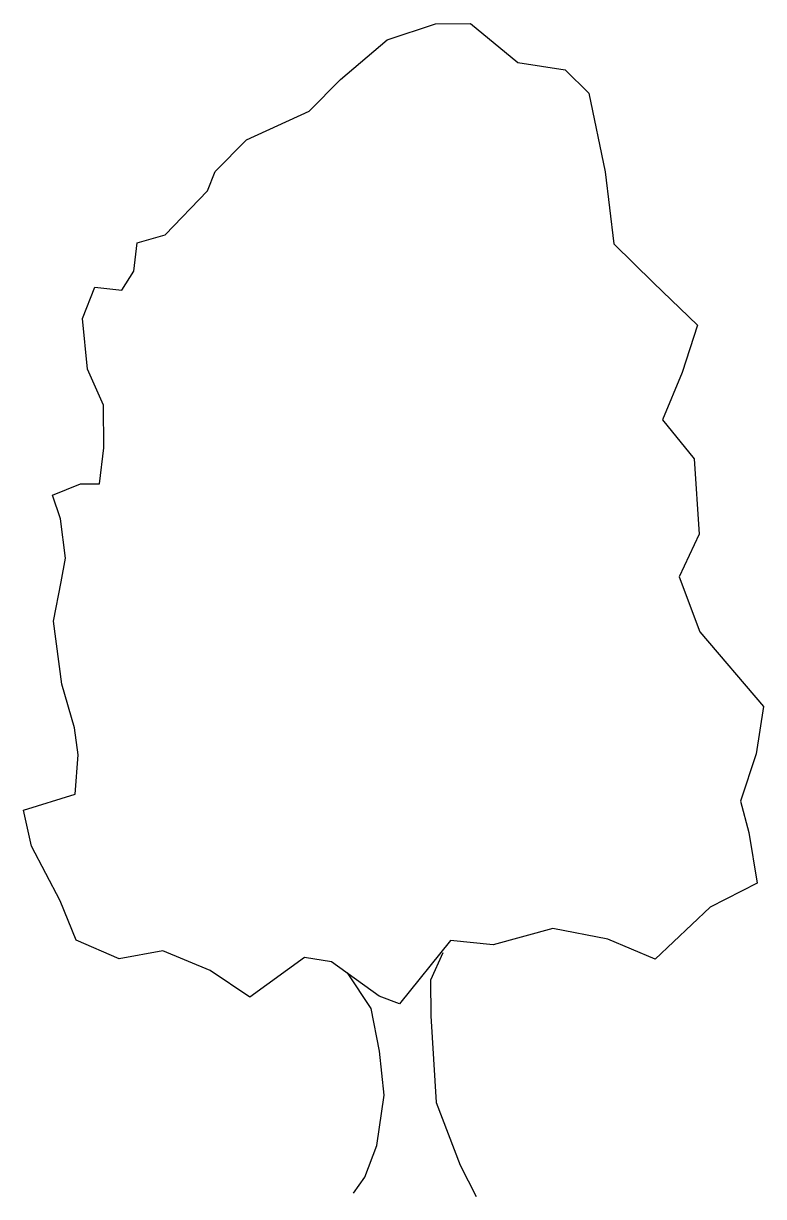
# Model space of a CAD drawing. Extents: x 25.5 to 29.14, y 50.45 to 56.22.
import ezdxf

# ---------------------------------------------------------------- set-up
doc = ezdxf.new("R2010")
doc.units = 0
doc.layers.get('0').update_dxf_attribs({"linetype": 'CONTINUOUS'})

msp = doc.modelspace()

# ---------------------------------------------------------------- linework, layer by layer
at = {"color": 0}
for p, q in [((27.2878, 56.1443), (27.5248, 56.2235)), ((27.5248, 56.2235), (27.6962, 56.2248)), ((27.6962, 56.2248), (27.9298, 56.0332)), ((27.0572, 55.949), (27.2878, 56.1443)), ((27.9298, 56.0332), (28.1623, 55.9963)), ((28.1623, 55.9963), (28.2792, 55.8812)), ((26.9036, 55.793), (27.0572, 55.949)), ((28.2792, 55.8812), (28.3596, 55.4949)), ((26.5952, 55.6524), (26.9036, 55.793)), ((26.4416, 55.4965), (26.5952, 55.6524)), ((26.4037, 55.4022), (26.4416, 55.4965)), ((28.3596, 55.4949), (28.4011, 55.1415)), ((26.1953, 55.185), (26.4037, 55.4022)), ((26.0575, 55.1452), (26.1953, 55.185)), ((26.042, 55.0069), (26.0575, 55.1452)), ((28.4011, 55.1415), (28.5961, 54.9495)), ((25.9819, 54.9125), (26.042, 55.0069)), ((28.5961, 54.9495), (28.8133, 54.7412)), ((25.7895, 54.7728), (25.8491, 54.928)), ((25.8491, 54.928), (25.9819, 54.9125)), ((25.8136, 54.5242), (25.7895, 54.7728)), ((28.8133, 54.7412), (28.7377, 54.5084)), ((25.8924, 54.348), (25.8136, 54.5242)), ((28.7377, 54.5084), (28.64, 54.2755)), ((25.894, 54.138), (25.8924, 54.348)), ((28.64, 54.2755), (28.7963, 54.0833)), ((25.8733, 53.9609), (25.894, 54.138)), ((28.7963, 54.0833), (28.8213, 53.7132)), ((25.6416, 53.9038), (25.7793, 53.9602)), ((25.7793, 53.9602), (25.8733, 53.9609)), ((25.6812, 53.7881), (25.6416, 53.9038)), ((25.7048, 53.5948), (25.6812, 53.7881)), ((28.8213, 53.7132), (28.7235, 53.5023)), ((25.6836, 53.4785), (25.7048, 53.5948)), ((28.7235, 53.5023), (28.8251, 53.2323)), ((25.6464, 53.2848), (25.6836, 53.4785)), ((25.6875, 52.9756), (25.6464, 53.2848)), ((28.8251, 53.2323), (29.1375, 52.8644)), ((25.75, 52.7605), (25.6875, 52.9756)), ((29.1375, 52.8644), (29.1006, 52.632)), ((25.7676, 52.628), (25.75, 52.7605)), ((25.7526, 52.4344), (25.7676, 52.628)), ((29.1006, 52.632), (29.0251, 52.3992)), ((25.4989, 52.355), (25.7526, 52.4344)), ((29.0251, 52.3992), (29.065, 52.2448)), ((25.539, 52.1785), (25.4989, 52.355)), ((29.065, 52.2448), (29.1056, 51.9964)), ((25.6793, 51.9087), (25.539, 52.1785)), ((29.1056, 51.9964), (28.8744, 51.8785)), ((25.7582, 51.7159), (25.6793, 51.9087)), ((28.8744, 51.8785), (28.6055, 51.6221)), ((28.1014, 51.7729), (27.809, 51.6933)), ((28.3726, 51.7198), (28.1014, 51.7729)), ((25.969, 51.6236), (25.7582, 51.7159)), ((27.5988, 51.7137), (27.347, 51.4022)), ((27.809, 51.6933), (27.5988, 51.7137)), ((28.6055, 51.6221), (28.3726, 51.7198)), ((26.1842, 51.6639), (25.969, 51.6236)), ((26.4171, 51.5663), (26.1842, 51.6639)), ((27.5606, 51.6526), (27.5009, 51.5195)), ((26.8809, 51.6307), (26.6116, 51.4351)), ((27.0137, 51.6096), (26.8809, 51.6307)), ((27.2472, 51.4401), (27.0137, 51.6096)), ((26.6116, 51.4351), (26.4171, 51.5663)), ((27.209, 51.379), (27.0916, 51.555)), ((27.5009, 51.5195), (27.5022, 51.3426)), ((27.347, 51.4022), (27.2472, 51.4401)), ((27.2493, 51.1693), (27.209, 51.379)), ((27.5022, 51.3426), (27.5277, 50.9172)), ((27.2731, 50.9539), (27.2493, 51.1693)), ((27.2364, 50.7049), (27.2731, 50.9539)), ((27.5277, 50.9172), (27.6462, 50.6086)), ((27.1768, 50.5497), (27.2364, 50.7049)), ((27.6462, 50.6086), (27.7248, 50.4545)), ((27.1221, 50.4718), (27.1768, 50.5497))]:
    msp.add_line(p, q, dxfattribs=at)

doc.saveas('drawing.dxf')
